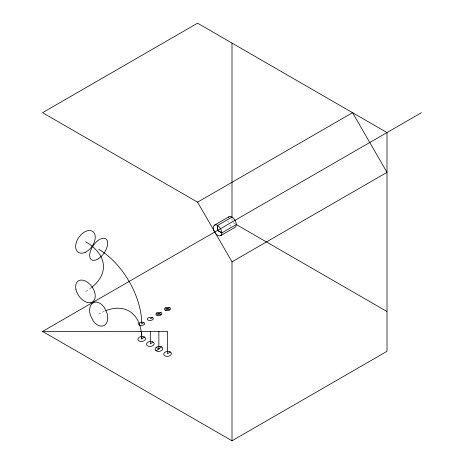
<?xml version="1.0" encoding="UTF-8"?>
<svg xmlns="http://www.w3.org/2000/svg" width="464" height="464" viewBox="0 0 464 464"><rect width="100%" height="100%" fill="white"/><g stroke="black" fill="none" stroke-linecap="round" stroke-linejoin="round"><path stroke-width="0.35" stroke-dasharray="2.32 1.74" d="M233.23 222.766L235.074 223.834M232 218.509L232 220.638M230.886 226.217A6.09 3.515 60 0 1 229.848 225.121M228.271 222.389A6.09 3.515 60 0 1 227.841 220.945M98.675 314.111A60.888 35.154 -60 0 1 105.282 310.88M91.06 287.895A60.888 35.154 0 0 1 85.614 291.496"/><path stroke-width="0.7" d="M158.862 348.858L158.868 331.366M169.621 309.923L167.568 308.931M156.275 347.368L155.887 347.669A3.805 2.465 -7 0 0 155.997 350.674L156.716 351.068A3.805 2.465 -7 0 0 161.692 350.424A3.805 2.465 -7 0 0 161.895 347.147L161.182 346.753A3.805 2.465 -7 0 0 156.571 347.153L156.275 347.368L158.949 348.911M105.937 310.625A60.888 35.154 -60 0 1 141.729 338.969L144.287 336.992M152.9 341.962L150.336 343.94L150.295 331.371M170.12 351.903L167.556 353.881L167.562 331.36L42.56 331.429L232 440.8L386.993 351.318L386.993 132.571L197.56 23.2L42.56 112.682L197.56 202.171L232 261.829L232 440.8M156.728 312.91L155.829 314.082A3.045 1.578 -4.6 0 0 159.645 315.387A3.045 1.578 -4.6 0 0 161.501 312.956A3.045 1.578 -4.6 0 0 156.728 312.91L161.008 314.894M156.217 350.79L161.507 346.933M197.56 202.171L352.553 112.682L386.993 172.341L232 261.829M214.571 225.092L228.955 216.787M386.993 311.541L236.304 224.547L221.786 232.928L217.483 230.44L217.483 225.469L232 217.088L232 43.088M42.56 331.429L421.44 112.682M220.655 235.637L235.045 227.331A6.09 3.515 60 0 0 234.622 219.629A6.09 3.515 60 0 0 228.271 217.419M143.799 322.602A3.045 1.578 -4.6 0 0 140.134 322.567L139.02 323.205L138.608 324.023A3.045 1.578 -4.6 0 0 140.476 325.374A3.045 1.578 -4.6 0 0 143.788 324.841L144.275 324.481A3.045 1.578 -4.6 0 0 143.799 322.602L141.729 323.889A60.888 35.154 60 0 0 98.675 249.319M150.255 318.872L152.412 317.631A3.045 1.578 -4.6 0 1 152.882 319.51L152.401 319.864A3.045 1.578 -4.6 0 1 149.089 320.404A3.045 1.578 -4.6 0 1 147.221 319.052L147.633 318.234L148.747 317.591A3.045 1.578 -4.6 0 1 152.412 317.631M156.716 315.143L161.02 312.661M165.323 310.172L169.633 307.69M165.335 307.939L167.562 308.978M221.305 232.493L217.616 230.364L217.616 225.394A6.09 3.515 60 0 0 213.307 227.876A6.09 3.515 60 0 0 217.616 235.335A6.09 3.515 60 0 0 221.92 232.853M141.688 331.377L141.729 338.969M217.483 225.469A6.09 3.515 60 0 1 221.786 232.928M85.614 241.785A60.888 35.154 0 0 1 91.611 287.471M93.142 302.76L91.472 304.181A12.505 8.103 67 0 0 90.312 315.05L93.171 320.926A12.795 8.288 67 0 0 102.155 326.117L104.203 325.461L105.873 324.034A12.505 8.103 67 0 0 107.033 313.165L104.174 307.29A12.795 8.288 67 0 0 95.19 302.105L93.142 302.76M144.675 337.206L143.962 336.812A3.805 2.465 -7 0 0 138.985 337.456A3.805 2.465 -7 0 0 138.777 340.727L139.496 341.127A3.805 2.465 -7 0 0 144.472 340.483A3.805 2.465 -7 0 0 144.675 337.206M153.288 342.177L152.569 341.782A3.805 2.465 -7 0 0 147.593 342.426A3.805 2.465 -7 0 0 147.39 345.703L148.103 346.098A3.805 2.465 -7 0 0 153.079 345.454A3.805 2.465 -7 0 0 153.288 342.177M170.508 352.118L169.789 351.724A3.805 2.465 -7 0 0 164.813 352.367A3.805 2.465 -7 0 0 164.61 355.644L165.329 356.039A3.805 2.465 -7 0 0 170.305 355.395A3.805 2.465 -7 0 0 170.508 352.118M85.179 252.335A12.673 7.998 -54.9 0 0 94.059 232.853A12.673 7.998 -54.9 0 0 77.094 240.404A12.673 7.998 -54.9 0 0 85.179 252.335M75.905 289.258A12.673 7.998 54.9 0 0 92.15 302.134A12.673 7.998 54.9 0 0 88.276 282.849A12.673 7.998 54.9 0 0 75.905 289.258M98.037 258.964A12.673 6.566 -55.4 0 0 106.766 239.784A12.673 6.566 -55.4 0 0 91.211 249.209A12.673 6.566 -55.4 0 0 98.037 258.964M165.955 310.387A3.045 1.578 -4.6 0 0 170.514 308.757A3.045 1.578 -4.6 0 0 165.967 307.649A3.045 1.578 -4.6 0 0 165.955 310.387"/></g></svg>
